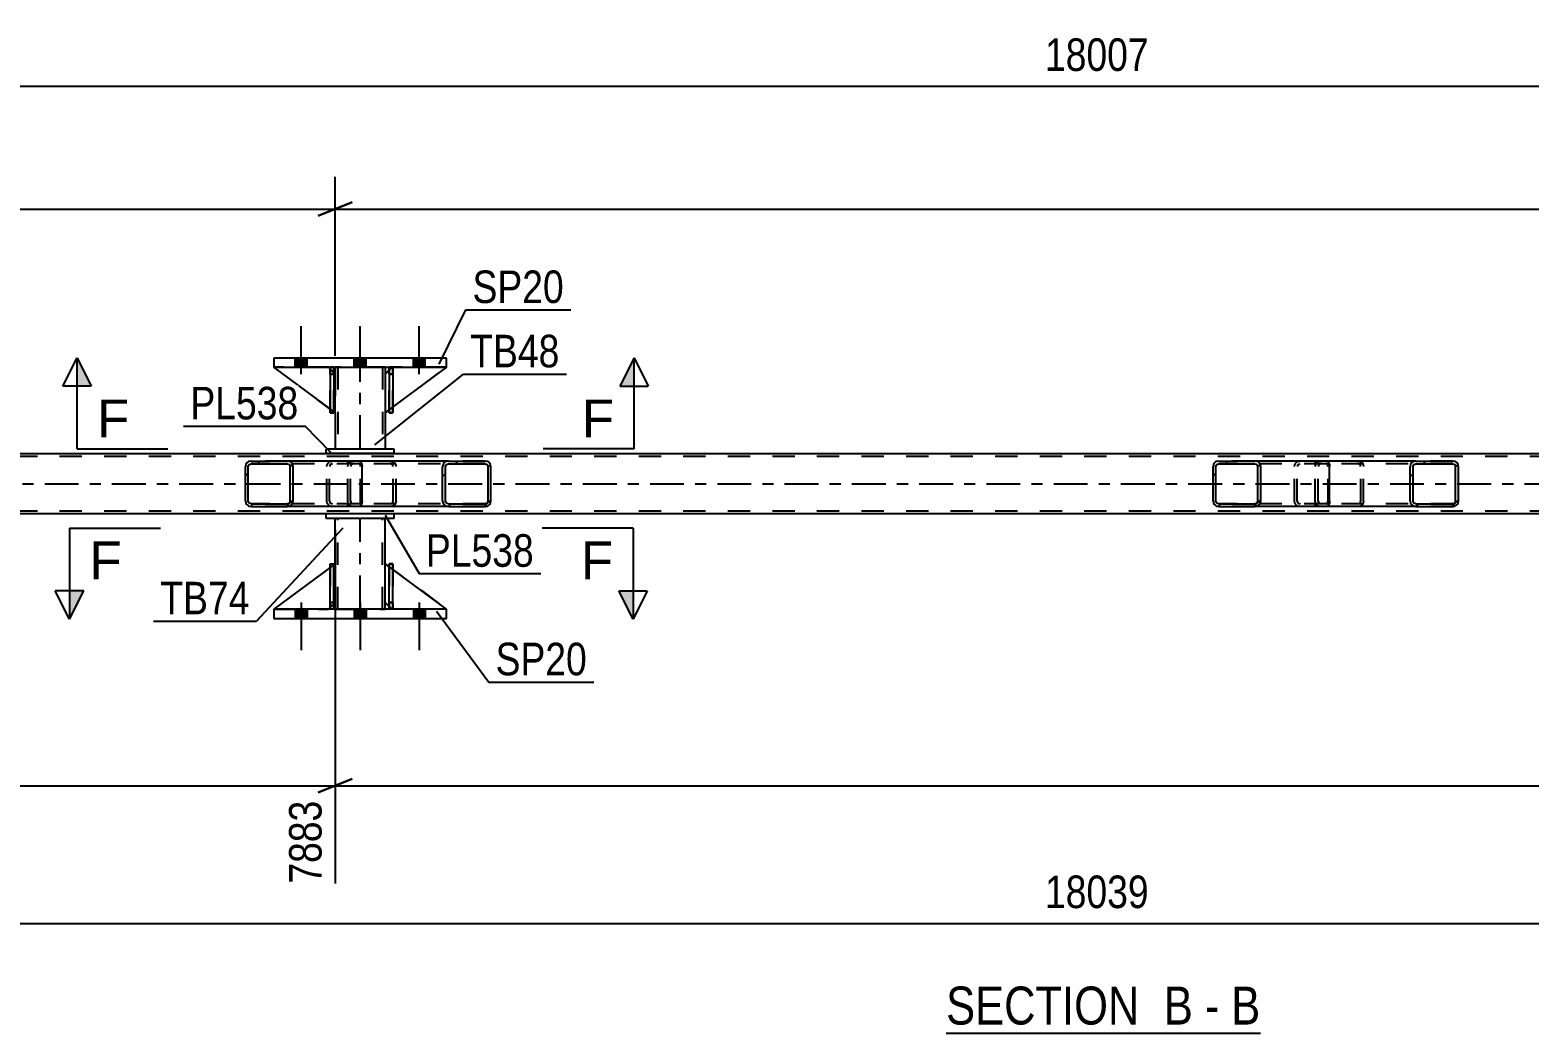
# Model space of a CAD drawing. Header units: millimetres. Extents: x -106 to 735, y -422 to 172.
# Drawn here: x 197.7 to 329.6, y -256.6 to -168.4 of the extents above; entities that cross this region are included whole.
import ezdxf

# ---------------------------------------------------------------- set-up
doc = ezdxf.new("R2010")
doc.units = ezdxf.units.MM
doc.linetypes.add('DXK_LINE_DOT2', pattern=[3.9198, 1.9599, -1.9599])
doc.linetypes.add('DXK_LINE_DOT3', pattern=[5.9187, 2.979, -0.9799, 0.9799, -0.9799])
doc.styles.add('Arial', font='ARIAL.TTF', dxfattribs={"height": 0.2})
doc.styles.add('Arial Narrow', font='ARIALN.TTF', dxfattribs={"height": 0.2})

# ---------------------------------------------------------------- blocks, each defined once
blk = doc.blocks.new('Unknown-717034374-12 - 3113')
at = {"color": 6, "linetype": 'Continuous'}
blk.add_line((278.33, -256.65), (305.98, -256.65), dxfattribs=at)
at = {"color": 0, "linetype": 'Continuous'}
for points in [[(296.44, -255.9), (296.44, -252.4), (278.33, -252.4), (278.33, -255.9)], [(300.05, -255.9), (300.05, -252.4), (297.49, -252.4), (297.49, -255.9)], [(302.37, -255.9), (302.37, -252.4), (301.1, -252.4), (301.1, -255.9)], [(305.98, -255.9), (305.98, -252.4), (303.42, -252.4), (303.42, -255.9)]]:
    blk.add_wipeout(points, dxfattribs=at)
at = {"color": 7, "linetype": 'Continuous', "style": 'Arial Narrow'}
for s, p in [('SECTION ', (278.33, -255.9)), ('B', (297.49, -255.9)), ('B', (303.42, -255.9)), ('-', (301.1, -255.9))]:
    blk.add_text(s, height=3.34, dxfattribs=at).set_placement(p)
blk = doc.blocks.new('Part-717034374-3125 - 3113')
at = {"color": 7, "linetype": 'DXK_LINE_DOT2'}
for p, q in [((229.66, -215.35), (229.34, -215.35)), ((229.34, -218.75), (229.34, -215.35)), ((229.34, -215.35), (229.34, -219.35)), ((229.66, -215.35), (229.66, -218.75)), ((229.66, -219.35), (229.66, -215.35)), ((229.66, -218.75), (229.34, -218.75)), ((229.34, -219.35), (229.34, -218.75)), ((229.66, -218.75), (229.66, -219.35)), ((229.66, -219.35), (229.34, -219.35)), ((229.66, -219.35), (229.66, -219.35))]:
    blk.add_line(p, q, dxfattribs=at)
blk = doc.blocks.new('Part-717034374-3366 - 3113')
at = {"color": 2, "linetype": 'Continuous'}
for p, q in [((234.38, -197.25), (219.18, -197.25)), ((219.18, -197.25), (219.18, -198.05)), ((234.38, -198.05), (234.38, -197.25)), ((219.18, -198.05), (234.38, -198.05))]:
    blk.add_line(p, q, dxfattribs=at)
blk = doc.blocks.new('Part-717034374-3251 - 3113')
at = {"color": 2, "linetype": 'Continuous'}
for p, q in [((629.55, -205.67), (-37.73, -205.67)), ((223.78, -210.95), (59.51, -210.95)), ((479.2, -210.95), (229.78, -210.95))]:
    blk.add_line(p, q, dxfattribs=at)
at = {"color": 7, "linetype": 'DXK_LINE_DOT2'}
for p, q in [((629.55, -205.91), (-37.73, -205.91)), ((629.55, -210.71), (-37.73, -210.71)), ((229.78, -210.95), (223.78, -210.95))]:
    blk.add_line(p, q, dxfattribs=at)
at = {"color": 7, "linetype": 'DXK_LINE_DOT3'}
blk.add_line((-37.73, -208.31), (629.55, -208.31), dxfattribs=at)
blk = doc.blocks.new('Part-717034374-3126 - 3113')
at = {"color": 7, "linetype": 'DXK_LINE_DOT2'}
for p, q in [((224.14, -215.35), (224.46, -215.35)), ((224.14, -218.75), (224.14, -215.35)), ((224.14, -215.35), (224.14, -219.35)), ((224.46, -215.35), (224.46, -218.75)), ((224.46, -219.35), (224.46, -215.44)), ((224.46, -218.75), (224.14, -218.75)), ((224.14, -219.35), (224.14, -218.75)), ((224.46, -218.75), (224.46, -219.35)), ((224.46, -219.35), (224.14, -219.35)), ((224.46, -219.35), (224.46, -219.35))]:
    blk.add_line(p, q, dxfattribs=at)
blk = doc.blocks.new('Bolt-717034374-3255 - 3113')
at = {"linetype": 'Continuous'}
for points in [[(221.06, -198.05), (222.1, -198.05), (222.1, -197.25), (221.06, -197.25)], [(221.06, -198.05), (222.1, -198.05), (222.1, -197.25), (221.06, -197.25)], [(221.06, -198.05), (222.1, -198.05), (222.1, -197.25), (221.06, -197.25)], [(226.26, -198.05), (227.3, -198.05), (227.3, -197.25), (226.26, -197.25)], [(226.26, -198.05), (227.3, -198.05), (227.3, -197.25), (226.26, -197.25)], [(231.46, -198.05), (232.5, -198.05), (232.5, -197.25), (231.46, -197.25)], [(231.46, -198.05), (232.5, -198.05), (232.5, -197.25), (231.46, -197.25)], [(231.46, -198.05), (232.5, -198.05), (232.5, -197.25), (231.46, -197.25)]]:
    blk.add_hatch(color=1, dxfattribs=at).paths.add_polyline_path(points)
at = {"color": 1, "linetype": 'Continuous'}
for p, q in [((221.58, -198.65), (221.58, -194.45)), ((221.58, -198.65), (221.58, -194.45)), ((221.58, -198.65), (221.58, -194.45)), ((226.78, -198.65), (226.78, -194.45)), ((226.78, -198.65), (226.78, -194.45)), ((231.98, -198.65), (231.98, -194.45)), ((231.98, -198.65), (231.98, -194.45)), ((231.98, -198.65), (231.98, -194.45)), ((221.06, -198.05), (221.06, -197.25)), ((221.06, -198.05), (221.06, -197.25)), ((221.06, -198.05), (221.06, -197.25)), ((222.1, -198.05), (222.1, -197.25)), ((222.1, -198.05), (222.1, -197.25)), ((222.1, -198.05), (222.1, -197.25)), ((226.26, -198.05), (226.26, -197.25)), ((226.26, -198.05), (226.26, -197.25)), ((227.3, -198.05), (227.3, -197.25)), ((227.3, -198.05), (227.3, -197.25)), ((231.46, -198.05), (231.46, -197.25)), ((231.46, -198.05), (231.46, -197.25)), ((231.46, -198.05), (231.46, -197.25)), ((232.5, -198.05), (232.5, -197.25)), ((232.5, -198.05), (232.5, -197.25)), ((232.5, -198.05), (232.5, -197.25))]:
    blk.add_line(p, q, dxfattribs=at)
blk = doc.blocks.new('Bolt-717034374-3154 - 3113')
at = {"linetype": 'Continuous'}
for points in [[(222.1, -219.35), (221.06, -219.35), (221.06, -220.15), (222.1, -220.15)], [(222.1, -219.35), (221.06, -219.35), (221.06, -220.15), (222.1, -220.15)], [(222.1, -219.35), (221.06, -219.35), (221.06, -220.15), (222.1, -220.15)], [(227.3, -219.35), (226.26, -219.35), (226.26, -220.15), (227.3, -220.15)], [(227.3, -219.35), (226.26, -219.35), (226.26, -220.15), (227.3, -220.15)], [(232.5, -219.35), (231.46, -219.35), (231.46, -220.15), (232.5, -220.15)], [(232.5, -219.35), (231.46, -219.35), (231.46, -220.15), (232.5, -220.15)], [(232.5, -219.35), (231.46, -219.35), (231.46, -220.15), (232.5, -220.15)]]:
    blk.add_hatch(color=1, dxfattribs=at).paths.add_polyline_path(points)
at = {"color": 1, "linetype": 'Continuous'}
for p, q in [((221.58, -218.75), (221.58, -222.95)), ((221.58, -218.75), (221.58, -222.95)), ((221.58, -218.75), (221.58, -222.95)), ((226.78, -218.75), (226.78, -222.95)), ((226.78, -218.75), (226.78, -222.95)), ((231.98, -218.75), (231.98, -222.95)), ((231.98, -218.75), (231.98, -222.95)), ((231.98, -218.75), (231.98, -222.95)), ((221.06, -219.35), (221.06, -220.15)), ((221.06, -219.35), (221.06, -220.15)), ((221.06, -219.35), (221.06, -220.15)), ((222.1, -219.35), (222.1, -220.15)), ((222.1, -219.35), (222.1, -220.15)), ((222.1, -219.35), (222.1, -220.15)), ((226.26, -219.35), (226.26, -220.15)), ((226.26, -219.35), (226.26, -220.15)), ((227.3, -219.35), (227.3, -220.15)), ((227.3, -219.35), (227.3, -220.15)), ((231.46, -219.35), (231.46, -220.15)), ((231.46, -219.35), (231.46, -220.15)), ((231.46, -219.35), (231.46, -220.15)), ((232.5, -219.35), (232.5, -220.15)), ((232.5, -219.35), (232.5, -220.15)), ((232.5, -219.35), (232.5, -220.15))]:
    blk.add_line(p, q, dxfattribs=at)
blk = doc.blocks.new('Part-717034374-3161 - 3113')
at = {"color": 2, "linetype": 'Continuous'}
for p, q in [((219.18, -219.35), (219.18, -220.15)), ((234.38, -219.35), (219.18, -219.35)), ((219.18, -220.15), (234.38, -220.15)), ((234.38, -220.15), (234.38, -219.35))]:
    blk.add_line(p, q, dxfattribs=at)
blk = doc.blocks.new('Part-717034374-3303 - 3113')
at = {"linetype": 'Continuous'}
h = blk.add_hatch(dxfattribs=at)
h.set_pattern_fill('', scale=0.7, style=0, pattern_type=0)
h.set_pattern_definition([(45, (220.833, -206.6051), (-1.57154, 1.57154), [])])
h.paths.add_polyline_path([(220.87, -206.79), (220.83, -206.61), (220.72, -206.45), (220.56, -206.35), (220.37, -206.31), (217.18, -206.31), (216.99, -206.35), (216.83, -206.45), (216.72, -206.61), (216.68, -206.79), (216.68, -209.83), (216.72, -210.01), (216.83, -210.17), (216.99, -210.27), (217.18, -210.31), (220.37, -210.31), (220.56, -210.27), (220.72, -210.17), (220.83, -210.01), (220.87, -209.83)])
h.paths.add_polyline_path([(220.6, -209.92), (220.55, -210), (220.46, -210.05), (220.37, -210.07), (217.18, -210.07), (217.09, -210.05), (217.01, -210), (216.95, -209.92), (216.93, -209.83), (216.93, -206.79), (216.95, -206.7), (217.01, -206.62), (217.09, -206.57), (217.18, -206.55), (220.37, -206.55), (220.46, -206.57), (220.55, -206.62), (220.6, -206.7), (220.62, -206.79), (220.62, -209.83)])
at = {"color": 2, "linetype": 'Continuous'}
for p, q in [((216.72, -206.61), (216.68, -206.79)), ((216.68, -209.83), (216.68, -206.79)), ((216.93, -206.79), (216.95, -206.7)), ((216.93, -209.83), (216.93, -206.79)), ((216.95, -206.7), (217.01, -206.62)), ((217.18, -206.31), (216.99, -206.35)), ((217.01, -206.62), (217.09, -206.57)), ((217.09, -206.57), (217.18, -206.55)), ((217.18, -206.31), (220.37, -206.31)), ((217.18, -206.55), (220.37, -206.55)), ((226.67, -206.31), (220.37, -206.31)), ((220.56, -206.35), (220.37, -206.31)), ((220.37, -206.55), (220.46, -206.57)), ((220.46, -206.57), (220.55, -206.62)), ((220.55, -206.62), (220.6, -206.7)), ((220.6, -206.7), (220.62, -206.79)), ((220.62, -209.83), (220.62, -206.79)), ((220.87, -206.79), (220.83, -206.61)), ((220.87, -209.83), (220.87, -206.79)), ((226.67, -206.31), (226.77, -206.35)), ((226.77, -206.35), (226.86, -206.45)), ((226.86, -206.45), (226.92, -206.61)), ((226.92, -206.61), (226.94, -206.79)), ((226.94, -209.83), (226.94, -206.79)), ((216.68, -209.83), (216.72, -210.01)), ((216.95, -209.92), (216.93, -209.83)), ((217.01, -210), (216.95, -209.92)), ((216.99, -210.27), (217.18, -210.31)), ((217.09, -210.05), (217.01, -210)), ((217.18, -210.07), (217.09, -210.05)), ((217.18, -210.07), (220.37, -210.07)), ((217.18, -210.31), (220.37, -210.31)), ((220.46, -210.05), (220.37, -210.07)), ((220.37, -210.31), (220.56, -210.27)), ((226.67, -210.31), (220.37, -210.31)), ((220.55, -210), (220.46, -210.05)), ((220.6, -209.92), (220.55, -210)), ((220.62, -209.83), (220.6, -209.92)), ((220.83, -210.01), (220.87, -209.83)), ((226.77, -210.27), (226.67, -210.31)), ((226.86, -210.17), (226.77, -210.27)), ((226.92, -210.01), (226.86, -210.17)), ((226.94, -209.83), (226.92, -210.01))]:
    blk.add_line(p, q, dxfattribs=at)
at = {"color": 7, "linetype": 'DXK_LINE_DOT2'}
for p, q in [((220.37, -206.31), (217.18, -206.31)), ((226.67, -206.55), (217.18, -206.55)), ((223.83, -206.79), (223.87, -206.61)), ((223.83, -209.83), (223.83, -206.79)), ((224.1, -206.7), (224.08, -206.79)), ((224.08, -209.83), (224.08, -206.79)), ((224.16, -206.62), (224.1, -206.7)), ((224.14, -206.35), (224.33, -206.31)), ((224.24, -206.57), (224.16, -206.62)), ((224.33, -206.55), (224.24, -206.57)), ((225.68, -206.55), (225.68, -206.31)), ((226.72, -206.57), (226.67, -206.55)), ((226.76, -206.62), (226.72, -206.57)), ((226.79, -206.7), (226.76, -206.62)), ((226.8, -206.79), (226.79, -206.7)), ((226.8, -209.83), (226.8, -206.79)), ((226.67, -210.07), (217.18, -210.07)), ((220.37, -210.31), (217.18, -210.31)), ((223.87, -210.01), (223.83, -209.83)), ((224.08, -209.83), (224.1, -209.92)), ((224.1, -209.92), (224.16, -210)), ((224.33, -210.31), (224.14, -210.27)), ((224.16, -210), (224.18, -210.01)), ((224.18, -210.01), (224.24, -210.05)), ((224.24, -210.05), (224.33, -210.07)), ((225.68, -210.31), (225.68, -210.07)), ((226.67, -210.07), (226.72, -210.05)), ((226.72, -210.05), (226.76, -210)), ((226.76, -210), (226.79, -209.92)), ((226.79, -209.92), (226.8, -209.83))]:
    blk.add_line(p, q, dxfattribs=at)
at = {"color": 2, "linetype": 'Continuous'}
for centre, start, end in [((217.17, -206.8), 111.1941, 156.1506), ((220.38, -206.8), 23.8494, 68.8059), ((217.17, -209.81), 203.8494, 248.8059), ((220.38, -209.81), 291.1941, 336.1506)]:
    blk.add_arc(centre, 0.492, start, end, dxfattribs=at)
at = {"color": 7, "linetype": 'DXK_LINE_DOT2'}
for centre, start, end in [((224.32, -206.8), 111.1941, 156.1506), ((224.32, -209.81), 203.8494, 248.8059)]:
    blk.add_arc(centre, 0.492, start, end, dxfattribs=at)
blk = doc.blocks.new('Part-717034374-3246 - 3113')
at = {"linetype": 'Continuous'}
h = blk.add_hatch(dxfattribs=at)
h.set_pattern_fill('', scale=0.7, style=0, pattern_type=0)
h.set_pattern_definition([(45, (323.3787, -206.6051), (-1.57154, 1.57154), [])])
h.paths.add_polyline_path([(323.42, -206.79), (323.38, -206.61), (323.27, -206.45), (323.1, -206.35), (322.91, -206.31), (319.67, -206.31), (319.48, -206.35), (319.31, -206.45), (319.2, -206.61), (319.16, -206.79), (319.16, -209.83), (319.2, -210.01), (319.31, -210.17), (319.48, -210.27), (319.67, -210.31), (322.91, -210.31), (323.1, -210.27), (323.27, -210.17), (323.38, -210.01), (323.42, -209.83)])
h.paths.add_polyline_path([(323.14, -209.92), (323.09, -210), (323, -210.05), (322.91, -210.07), (319.67, -210.07), (319.57, -210.05), (319.49, -210), (319.44, -209.92), (319.42, -209.83), (319.42, -206.79), (319.44, -206.7), (319.49, -206.62), (319.57, -206.57), (319.67, -206.55), (322.91, -206.55), (323, -206.57), (323.09, -206.62), (323.14, -206.7), (323.16, -206.79), (323.16, -209.83)])
at = {"color": 7, "linetype": 'DXK_LINE_DOT2'}
for p, q in [((310.81, -206.79), (310.85, -206.61)), ((310.81, -209.83), (310.81, -206.79)), ((311.09, -206.7), (311.07, -206.79)), ((311.07, -209.83), (311.07, -206.79)), ((311.14, -206.62), (311.09, -206.7)), ((311.13, -206.35), (311.32, -206.31)), ((311.22, -206.57), (311.14, -206.62)), ((311.32, -206.55), (311.22, -206.57)), ((311.8, -206.31), (311.32, -206.31)), ((322.91, -206.55), (311.32, -206.55)), ((314.56, -206.31), (314.75, -206.35)), ((314.65, -206.57), (314.56, -206.55)), ((314.74, -206.62), (314.65, -206.57)), ((314.79, -206.7), (314.74, -206.62)), ((314.81, -206.79), (314.79, -206.7)), ((314.81, -209.83), (314.81, -206.79)), ((315.03, -206.61), (315.07, -206.79)), ((315.07, -209.83), (315.07, -206.79)), ((322.91, -206.31), (319.67, -206.31)), ((310.85, -210.01), (310.81, -209.83)), ((311.07, -209.83), (311.09, -209.92)), ((311.09, -209.92), (311.14, -210)), ((311.32, -210.31), (311.13, -210.27)), ((311.14, -210), (311.22, -210.05)), ((311.22, -210.05), (311.32, -210.07)), ((322.91, -210.07), (311.32, -210.07)), ((311.8, -210.31), (311.32, -210.31)), ((314.56, -210.07), (314.65, -210.05)), ((314.75, -210.27), (314.56, -210.31)), ((314.65, -210.05), (314.74, -210)), ((314.74, -210), (314.79, -209.92)), ((314.79, -209.92), (314.81, -209.83)), ((315.07, -209.83), (315.03, -210.01)), ((322.91, -210.31), (319.67, -210.31))]:
    blk.add_line(p, q, dxfattribs=at)
at = {"color": 2, "linetype": 'Continuous'}
for p, q in [((319.67, -206.31), (311.8, -206.31)), ((319.2, -206.61), (319.16, -206.79)), ((319.16, -209.83), (319.16, -206.79)), ((319.42, -206.79), (319.44, -206.7)), ((319.42, -209.83), (319.42, -206.79)), ((319.44, -206.7), (319.49, -206.62)), ((319.67, -206.31), (319.48, -206.35)), ((319.49, -206.62), (319.57, -206.57)), ((319.57, -206.57), (319.67, -206.55)), ((319.67, -206.31), (322.91, -206.31)), ((319.67, -206.55), (322.91, -206.55)), ((323.1, -206.35), (322.91, -206.31)), ((322.91, -206.55), (323, -206.57)), ((323, -206.57), (323.09, -206.62)), ((323.09, -206.62), (323.14, -206.7)), ((323.14, -206.7), (323.16, -206.79)), ((323.16, -209.83), (323.16, -206.79)), ((323.42, -206.79), (323.38, -206.61)), ((323.42, -209.83), (323.42, -206.79)), ((319.67, -210.31), (311.8, -210.31)), ((319.16, -209.83), (319.2, -210.01)), ((319.44, -209.92), (319.42, -209.83)), ((319.49, -210), (319.44, -209.92)), ((319.48, -210.27), (319.67, -210.31)), ((319.57, -210.05), (319.49, -210)), ((319.67, -210.07), (319.57, -210.05)), ((319.67, -210.07), (322.91, -210.07)), ((319.67, -210.31), (322.91, -210.31)), ((323, -210.05), (322.91, -210.07)), ((322.91, -210.31), (323.1, -210.27)), ((323.09, -210), (323, -210.05)), ((323.14, -209.92), (323.09, -210)), ((323.16, -209.83), (323.14, -209.92)), ((323.38, -210.01), (323.42, -209.83))]:
    blk.add_line(p, q, dxfattribs=at)
at = {"color": 7, "linetype": 'DXK_LINE_DOT2'}
for centre, start, end in [((311.3, -206.81), 110.7583, 155.68), ((314.58, -206.81), 24.32, 69.2417), ((311.3, -209.81), 204.32, 249.2417), ((314.58, -209.81), 290.7583, 335.68)]:
    blk.add_arc(centre, 0.496, start, end, dxfattribs=at)
at = {"color": 2, "linetype": 'Continuous'}
for centre, start, end in [((319.65, -206.81), 110.7583, 155.68), ((322.93, -206.81), 24.32, 69.2417), ((319.65, -209.81), 204.32, 249.2417), ((322.93, -209.81), 290.7583, 335.68)]:
    blk.add_arc(centre, 0.496, start, end, dxfattribs=at)
blk = doc.blocks.new('Part-717034374-3360 - 3113')
at = {"color": 7, "linetype": 'DXK_LINE_DOT2'}
for p, q in [((229.34, -198.65), (229.34, -198.05)), ((229.34, -198.05), (229.34, -198.05)), ((229.34, -198.05), (229.34, -202.05)), ((229.66, -198.05), (229.34, -198.05)), ((229.34, -202.05), (229.34, -198.65)), ((229.34, -198.65), (229.66, -198.65)), ((229.66, -198.65), (229.66, -198.05)), ((229.66, -202.05), (229.66, -198.05)), ((229.66, -198.65), (229.66, -202.05)), ((229.34, -202.05), (229.66, -202.05))]:
    blk.add_line(p, q, dxfattribs=at)
blk = doc.blocks.new('Part-717034374-3392 - 3113')
at = {"color": 2, "linetype": 'Continuous'}
for p, q in [((229.66, -198.05), (229.34, -198.05)), ((229.34, -198.05), (229.34, -202.05)), ((229.66, -198.05), (229.66, -198.05)), ((229.66, -198.05), (229.66, -202.05)), ((229.66, -202.05), (229.34, -202.05))]:
    blk.add_line(p, q, dxfattribs=at)
at = {"color": 7, "linetype": 'DXK_LINE_DOT2'}
for p, q in [((229.34, -198.65), (229.34, -198.05)), ((229.66, -198.65), (229.34, -198.65)), ((229.34, -198.65), (229.34, -202.05)), ((229.66, -198.65), (229.66, -198.05)), ((229.66, -198.05), (229.66, -198.05)), ((229.66, -202.05), (229.66, -198.65))]:
    blk.add_line(p, q, dxfattribs=at)
blk = doc.blocks.new('Part-717034374-3283 - 3113')
at = {"color": 2, "linetype": 'Continuous'}
for p, q in [((229.78, -205.25), (223.78, -205.25)), ((223.78, -205.65), (223.78, -205.25)), ((229.78, -205.65), (223.78, -205.65)), ((229.78, -205.65), (229.78, -205.25))]:
    blk.add_line(p, q, dxfattribs=at)
blk = doc.blocks.new('Part-717034374-3322 - 3113')
at = {"linetype": 'Continuous'}
h = blk.add_hatch(dxfattribs=at)
h.set_pattern_fill('', scale=0.7, style=0, pattern_type=0)
h.set_pattern_definition([(45, (305.967, -206.6051), (-1.57154, 1.57154), [])])
h.paths.add_polyline_path([(306.01, -206.79), (305.97, -206.61), (305.86, -206.45), (305.7, -206.35), (305.5, -206.31), (302.32, -206.31), (302.13, -206.35), (301.96, -206.45), (301.85, -206.61), (301.82, -206.79), (301.82, -209.83), (301.85, -210.01), (301.96, -210.17), (302.13, -210.27), (302.32, -210.31), (305.5, -210.31), (305.7, -210.27), (305.86, -210.17), (305.97, -210.01), (306.01, -209.83)])
h.paths.add_polyline_path([(305.73, -209.92), (305.68, -210), (305.6, -210.05), (305.5, -210.07), (302.32, -210.07), (302.22, -210.05), (302.14, -210), (302.09, -209.92), (302.07, -209.83), (302.07, -206.79), (302.09, -206.7), (302.14, -206.62), (302.22, -206.57), (302.32, -206.55), (305.5, -206.55), (305.6, -206.57), (305.68, -206.62), (305.73, -206.7), (305.75, -206.79), (305.75, -209.83)])
at = {"color": 2, "linetype": 'Continuous'}
for p, q in [((301.85, -206.61), (301.82, -206.79)), ((301.82, -209.83), (301.82, -206.79)), ((302.07, -206.79), (302.09, -206.7)), ((302.07, -209.83), (302.07, -206.79)), ((302.09, -206.7), (302.14, -206.62)), ((302.32, -206.31), (302.13, -206.35)), ((302.14, -206.62), (302.22, -206.57)), ((302.22, -206.57), (302.32, -206.55)), ((302.32, -206.31), (305.5, -206.31)), ((302.32, -206.55), (305.5, -206.55)), ((311.8, -206.31), (305.5, -206.31)), ((305.7, -206.35), (305.5, -206.31)), ((305.5, -206.55), (305.6, -206.57)), ((305.6, -206.57), (305.68, -206.62)), ((305.68, -206.62), (305.73, -206.7)), ((305.73, -206.7), (305.75, -206.79)), ((305.75, -209.83), (305.75, -206.79)), ((306.01, -206.79), (305.97, -206.61)), ((306.01, -209.83), (306.01, -206.79)), ((311.8, -206.31), (311.91, -206.35)), ((311.91, -206.35), (311.99, -206.45)), ((311.99, -206.45), (312.05, -206.61)), ((312.05, -206.61), (312.07, -206.79)), ((312.07, -209.83), (312.07, -206.79)), ((301.82, -209.83), (301.85, -210.01)), ((302.09, -209.92), (302.07, -209.83)), ((302.14, -210), (302.09, -209.92)), ((302.13, -210.27), (302.32, -210.31)), ((302.22, -210.05), (302.14, -210)), ((302.32, -210.07), (302.22, -210.05)), ((302.32, -210.07), (305.5, -210.07)), ((302.32, -210.31), (305.5, -210.31)), ((305.6, -210.05), (305.5, -210.07)), ((305.5, -210.31), (305.7, -210.27)), ((311.8, -210.31), (305.5, -210.31)), ((305.68, -210), (305.6, -210.05)), ((305.73, -209.92), (305.68, -210)), ((305.75, -209.83), (305.73, -209.92)), ((305.97, -210.01), (306.01, -209.83)), ((311.91, -210.27), (311.8, -210.31)), ((311.99, -210.17), (311.91, -210.27)), ((312.05, -210.01), (311.99, -210.17)), ((312.07, -209.83), (312.05, -210.01))]:
    blk.add_line(p, q, dxfattribs=at)
at = {"color": 7, "linetype": 'DXK_LINE_DOT2'}
for p, q in [((305.5, -206.31), (302.32, -206.31)), ((311.8, -206.55), (302.32, -206.55)), ((308.97, -206.79), (309, -206.61)), ((308.97, -209.83), (308.97, -206.79)), ((309.24, -206.7), (309.22, -206.79)), ((309.22, -209.83), (309.22, -206.79)), ((309.29, -206.62), (309.24, -206.7)), ((309.28, -206.35), (309.47, -206.31)), ((309.29, -206.62), (309.31, -206.61)), ((309.31, -206.61), (309.37, -206.57)), ((309.37, -206.57), (309.47, -206.55)), ((310.81, -206.55), (310.81, -206.31)), ((311.86, -206.57), (311.8, -206.55)), ((311.9, -206.62), (311.86, -206.57)), ((311.93, -206.7), (311.9, -206.62)), ((311.94, -206.79), (311.93, -206.7)), ((311.94, -209.83), (311.94, -206.79)), ((311.8, -210.07), (302.32, -210.07)), ((305.5, -210.31), (302.32, -210.31)), ((309, -210.01), (308.97, -209.83)), ((309.22, -209.83), (309.24, -209.92)), ((309.24, -209.92), (309.29, -210)), ((309.47, -210.31), (309.28, -210.27)), ((309.29, -210), (309.31, -210.01)), ((309.31, -210.01), (309.37, -210.05)), ((309.37, -210.05), (309.47, -210.07)), ((310.81, -210.31), (310.81, -210.07)), ((311.8, -210.07), (311.86, -210.05)), ((311.86, -210.05), (311.9, -210)), ((311.9, -210), (311.93, -209.92)), ((311.93, -209.92), (311.94, -209.83))]:
    blk.add_line(p, q, dxfattribs=at)
at = {"color": 2, "linetype": 'Continuous'}
for centre, start, end in [((302.3, -206.8), 111.1941, 156.1506), ((305.52, -206.8), 23.8494, 68.8059), ((302.3, -209.81), 203.8494, 248.8059), ((305.52, -209.81), 291.1941, 336.1506)]:
    blk.add_arc(centre, 0.492, start, end, dxfattribs=at)
at = {"color": 7, "linetype": 'DXK_LINE_DOT2'}
for centre, start, end in [((309.45, -206.8), 111.1941, 156.1506), ((309.45, -209.81), 203.8494, 248.8059)]:
    blk.add_arc(centre, 0.492, start, end, dxfattribs=at)
blk = doc.blocks.new('Part-717034374-3323 - 3113')
at = {"linetype": 'Continuous'}
h = blk.add_hatch(dxfattribs=at)
h.set_pattern_fill('', scale=0.7, style=0, pattern_type=0)
h.set_pattern_definition([(45, (238.2445, -206.6051), (-1.57154, 1.57154), [])])
h.paths.add_polyline_path([(238.28, -206.79), (238.24, -206.61), (238.13, -206.45), (237.97, -206.35), (237.77, -206.31), (234.54, -206.31), (234.34, -206.35), (234.18, -206.45), (234.07, -206.61), (234.03, -206.79), (234.03, -209.83), (234.07, -210.01), (234.18, -210.17), (234.34, -210.27), (234.54, -210.31), (237.77, -210.31), (237.97, -210.27), (238.13, -210.17), (238.24, -210.01), (238.28, -209.83)])
h.paths.add_polyline_path([(238.01, -209.92), (237.95, -210), (237.87, -210.05), (237.77, -210.07), (234.54, -210.07), (234.44, -210.05), (234.36, -210), (234.3, -209.92), (234.28, -209.83), (234.28, -206.79), (234.3, -206.7), (234.36, -206.62), (234.44, -206.57), (234.54, -206.55), (237.77, -206.55), (237.87, -206.57), (237.95, -206.62), (238.01, -206.7), (238.03, -206.79), (238.03, -209.83)])
at = {"color": 7, "linetype": 'DXK_LINE_DOT2'}
for p, q in [((225.68, -206.79), (225.72, -206.61)), ((225.68, -209.83), (225.68, -206.79)), ((225.95, -206.7), (225.93, -206.79)), ((225.93, -209.83), (225.93, -206.79)), ((226.01, -206.62), (225.95, -206.7)), ((225.99, -206.35), (226.19, -206.31)), ((226.09, -206.57), (226.01, -206.62)), ((226.19, -206.55), (226.09, -206.57)), ((226.67, -206.31), (226.19, -206.31)), ((237.77, -206.55), (226.19, -206.55)), ((229.42, -206.31), (229.62, -206.35)), ((229.52, -206.57), (229.42, -206.55)), ((229.6, -206.62), (229.52, -206.57)), ((229.66, -206.7), (229.6, -206.62)), ((229.68, -206.79), (229.66, -206.7)), ((229.68, -209.83), (229.68, -206.79)), ((229.89, -206.61), (229.93, -206.79)), ((229.93, -209.83), (229.93, -206.79)), ((237.77, -206.31), (234.54, -206.31)), ((225.72, -210.01), (225.68, -209.83)), ((225.93, -209.83), (225.95, -209.92)), ((225.95, -209.92), (226.01, -210)), ((226.19, -210.31), (225.99, -210.27)), ((226.01, -210), (226.09, -210.05)), ((226.09, -210.05), (226.19, -210.07)), ((237.77, -210.07), (226.19, -210.07)), ((226.67, -210.31), (226.19, -210.31)), ((229.42, -210.07), (229.52, -210.05)), ((229.62, -210.27), (229.42, -210.31)), ((229.52, -210.05), (229.6, -210)), ((229.6, -210), (229.66, -209.92)), ((229.66, -209.92), (229.68, -209.83)), ((229.93, -209.83), (229.89, -210.01)), ((237.77, -210.31), (234.54, -210.31))]:
    blk.add_line(p, q, dxfattribs=at)
at = {"color": 2, "linetype": 'Continuous'}
for p, q in [((234.54, -206.31), (226.67, -206.31)), ((234.07, -206.61), (234.03, -206.79)), ((234.03, -209.83), (234.03, -206.79)), ((234.28, -206.79), (234.3, -206.7)), ((234.28, -209.83), (234.28, -206.79)), ((234.3, -206.7), (234.36, -206.62)), ((234.54, -206.31), (234.34, -206.35)), ((234.36, -206.62), (234.44, -206.57)), ((234.44, -206.57), (234.54, -206.55)), ((234.54, -206.31), (237.77, -206.31)), ((234.54, -206.55), (237.77, -206.55)), ((237.97, -206.35), (237.77, -206.31)), ((237.77, -206.55), (237.87, -206.57)), ((237.87, -206.57), (237.95, -206.62)), ((237.95, -206.62), (238.01, -206.7)), ((238.01, -206.7), (238.03, -206.79)), ((238.03, -209.83), (238.03, -206.79)), ((238.28, -206.79), (238.24, -206.61)), ((238.28, -209.83), (238.28, -206.79)), ((234.54, -210.31), (226.67, -210.31)), ((234.03, -209.83), (234.07, -210.01)), ((234.3, -209.92), (234.28, -209.83)), ((234.36, -210), (234.3, -209.92)), ((234.34, -210.27), (234.54, -210.31)), ((234.44, -210.05), (234.36, -210)), ((234.54, -210.07), (234.44, -210.05)), ((234.54, -210.07), (237.77, -210.07)), ((234.54, -210.31), (237.77, -210.31)), ((237.87, -210.05), (237.77, -210.07)), ((237.77, -210.31), (237.97, -210.27)), ((237.95, -210), (237.87, -210.05)), ((238.01, -209.92), (237.95, -210)), ((238.03, -209.83), (238.01, -209.92)), ((238.24, -210.01), (238.28, -209.83))]:
    blk.add_line(p, q, dxfattribs=at)
at = {"color": 7, "linetype": 'DXK_LINE_DOT2'}
for centre, start, end in [((226.17, -206.81), 110.7583, 155.68), ((229.44, -206.81), 24.32, 69.2417), ((226.17, -209.81), 204.32, 249.2417), ((229.44, -209.81), 290.7583, 335.68)]:
    blk.add_arc(centre, 0.496, start, end, dxfattribs=at)
at = {"color": 2, "linetype": 'Continuous'}
for centre, start, end in [((234.52, -206.81), 110.7583, 155.68), ((237.79, -206.81), 24.32, 69.2417), ((234.52, -209.81), 204.32, 249.2417), ((237.79, -209.81), 290.7583, 335.68)]:
    blk.add_arc(centre, 0.496, start, end, dxfattribs=at)
blk = doc.blocks.new('Part-717034374-3336 - 3113')
at = {"color": 2, "linetype": 'Continuous'}
for p, q in [((224.58, -198.05), (224.58, -198.65)), ((228.98, -198.05), (228.98, -198.65)), ((224.58, -202.05), (224.58, -205.25)), ((228.98, -202.05), (228.98, -205.25))]:
    blk.add_line(p, q, dxfattribs=at)
at = {"color": 7, "linetype": 'DXK_LINE_DOT2'}
for p, q in [((228.98, -198.05), (224.58, -198.05)), ((224.58, -198.65), (224.58, -202.05)), ((224.82, -198.05), (224.82, -205.25)), ((228.74, -198.05), (228.74, -205.25)), ((228.98, -198.65), (228.98, -202.05)), ((228.98, -205.25), (224.58, -205.25))]:
    blk.add_line(p, q, dxfattribs=at)
at = {"color": 7, "linetype": 'DXK_LINE_DOT3'}
blk.add_line((226.78, -205.25), (226.78, -198.05), dxfattribs=at)
blk = doc.blocks.new('Part-717034374-3348 - 3113')
at = {"color": 7, "linetype": 'DXK_LINE_DOT2'}
for p, q in [((229.58, -198.05), (228.98, -198.65)), ((228.98, -202.05), (234.38, -198.05)), ((228.98, -198.65), (228.98, -202.05)), ((234.38, -198.05), (229.58, -198.05))]:
    blk.add_line(p, q, dxfattribs=at)
blk = doc.blocks.new('Part-717034374-3349 - 3113')
at = {"color": 2, "linetype": 'Continuous'}
for p, q in [((229.34, -198.29), (228.98, -198.65)), ((228.98, -198.65), (228.98, -202.05)), ((234.38, -198.05), (229.66, -201.55)), ((229.34, -201.79), (228.98, -202.05))]:
    blk.add_line(p, q, dxfattribs=at)
at = {"color": 7, "linetype": 'DXK_LINE_DOT2'}
for p, q in [((229.58, -198.05), (229.34, -198.29)), ((234.38, -198.05), (229.58, -198.05)), ((229.66, -201.55), (229.34, -201.79))]:
    blk.add_line(p, q, dxfattribs=at)
blk = doc.blocks.new('Part-717034374-3350 - 3113')
at = {"color": 7, "linetype": 'DXK_LINE_DOT2'}
for p, q in [((224.58, -202.05), (219.18, -198.05)), ((219.18, -198.05), (223.98, -198.05)), ((223.98, -198.05), (224.58, -198.65)), ((224.58, -198.65), (223.98, -198.05)), ((224.58, -198.65), (224.58, -202.05)), ((224.58, -198.65), (224.58, -198.65)), ((224.58, -198.65), (224.58, -202.05))]:
    blk.add_line(p, q, dxfattribs=at)
blk = doc.blocks.new('Part-717034374-3351 - 3113')
at = {"color": 2, "linetype": 'Continuous'}
for p, q in [((224.14, -201.72), (219.18, -198.05)), ((224.14, -198.2), (223.98, -198.05)), ((224.58, -198.65), (224.46, -198.52)), ((224.58, -198.65), (224.58, -198.65)), ((224.58, -202.05), (224.58, -198.65)), ((224.46, -201.95), (224.58, -202.05)), ((224.58, -202.05), (224.58, -202.05))]:
    blk.add_line(p, q, dxfattribs=at)
at = {"color": 7, "linetype": 'DXK_LINE_DOT2'}
for p, q in [((223.98, -198.05), (219.18, -198.05)), ((223.98, -198.05), (224.58, -198.65)), ((224.46, -198.52), (224.14, -198.2)), ((224.58, -198.65), (224.58, -202.05)), ((224.46, -201.95), (224.14, -201.72))]:
    blk.add_line(p, q, dxfattribs=at)
blk = doc.blocks.new('Part-717034374-3361 - 3113')
at = {"color": 7, "linetype": 'DXK_LINE_DOT2'}
for p, q in [((224.14, -198.65), (224.14, -198.05)), ((224.14, -198.05), (224.14, -198.05)), ((224.14, -198.05), (224.14, -202.05)), ((224.46, -198.05), (224.14, -198.05)), ((224.14, -202.05), (224.14, -198.65)), ((224.14, -198.65), (224.46, -198.65)), ((224.46, -198.65), (224.46, -198.05)), ((224.46, -202.05), (224.46, -198.05)), ((224.46, -198.65), (224.46, -202.05)), ((224.14, -202.05), (224.46, -202.05))]:
    blk.add_line(p, q, dxfattribs=at)
blk = doc.blocks.new('Part-717034374-3371 - 3113')
at = {"color": 2, "linetype": 'Continuous'}
for p, q in [((224.58, -215.35), (224.58, -211.35)), ((228.98, -215.35), (228.98, -211.35)), ((224.58, -219.35), (224.58, -218.75)), ((228.98, -219.35), (228.98, -218.75))]:
    blk.add_line(p, q, dxfattribs=at)
at = {"color": 7, "linetype": 'DXK_LINE_DOT2'}
for p, q in [((228.98, -211.35), (224.58, -211.35)), ((224.82, -219.35), (224.82, -211.35)), ((228.74, -219.35), (228.74, -211.35)), ((224.58, -218.75), (224.58, -215.35)), ((228.98, -218.75), (228.98, -215.35)), ((224.58, -219.35), (228.98, -219.35))]:
    blk.add_line(p, q, dxfattribs=at)
at = {"color": 7, "linetype": 'DXK_LINE_DOT3'}
blk.add_line((226.78, -219.35), (226.78, -211.35), dxfattribs=at)
blk = doc.blocks.new('Part-717034374-3376 - 3113')
at = {"color": 2, "linetype": 'Continuous'}
for p, q in [((229.78, -210.95), (223.78, -210.95)), ((223.78, -211.35), (223.78, -210.95)), ((229.78, -211.35), (229.78, -210.95)), ((229.78, -211.35), (223.78, -211.35))]:
    blk.add_line(p, q, dxfattribs=at)
blk = doc.blocks.new('Part-717034374-3378 - 3113')
at = {"color": 2, "linetype": 'Continuous'}
for p, q in [((229.34, -219.35), (229.34, -215.35)), ((229.34, -215.35), (229.66, -215.35)), ((229.66, -219.35), (229.66, -215.35)), ((229.34, -219.35), (229.34, -219.35)), ((229.66, -219.35), (229.34, -219.35))]:
    blk.add_line(p, q, dxfattribs=at)
at = {"color": 7, "linetype": 'DXK_LINE_DOT2'}
for p, q in [((229.34, -215.35), (229.34, -218.75)), ((229.66, -218.75), (229.66, -215.35)), ((229.34, -218.75), (229.34, -219.35)), ((229.34, -218.75), (229.66, -218.75)), ((229.66, -219.35), (229.66, -218.75)), ((229.66, -219.35), (229.66, -219.35))]:
    blk.add_line(p, q, dxfattribs=at)
blk = doc.blocks.new('Part-717034374-3379 - 3113')
at = {"color": 2, "linetype": 'Continuous'}
for p, q in [((224.14, -219.35), (224.14, -215.35)), ((224.14, -215.35), (224.46, -215.35)), ((224.46, -219.35), (224.46, -215.35)), ((224.14, -219.35), (224.14, -219.35)), ((224.46, -219.35), (224.14, -219.35))]:
    blk.add_line(p, q, dxfattribs=at)
at = {"color": 7, "linetype": 'DXK_LINE_DOT2'}
for p, q in [((224.14, -215.35), (224.14, -218.75)), ((224.46, -218.75), (224.46, -215.35)), ((224.14, -218.75), (224.14, -219.35)), ((224.14, -218.75), (224.46, -218.75)), ((224.46, -219.35), (224.46, -218.75)), ((224.46, -219.35), (224.46, -219.35))]:
    blk.add_line(p, q, dxfattribs=at)
blk = doc.blocks.new('Part-717034374-3382 - 3113')
at = {"color": 2, "linetype": 'Continuous'}
for p, q in [((224.14, -215.68), (219.18, -219.35)), ((224.58, -215.35), (224.46, -215.44)), ((224.58, -218.75), (224.58, -215.35)), ((224.58, -218.75), (224.46, -218.88)), ((224.58, -218.75), (224.58, -218.75)), ((224.14, -219.2), (223.98, -219.35))]:
    blk.add_line(p, q, dxfattribs=at)
at = {"color": 7, "linetype": 'DXK_LINE_DOT2'}
for p, q in [((224.46, -215.44), (224.14, -215.68)), ((224.58, -218.75), (224.58, -215.35)), ((224.58, -218.75), (223.98, -219.35)), ((224.46, -218.88), (224.14, -219.2)), ((219.18, -219.35), (223.98, -219.35))]:
    blk.add_line(p, q, dxfattribs=at)
blk = doc.blocks.new('Part-717034374-3385 - 3113')
at = {"color": 7, "linetype": 'DXK_LINE_DOT2'}
for p, q in [((224.58, -215.35), (219.18, -219.35)), ((224.58, -218.75), (224.58, -215.35)), ((224.58, -215.35), (224.58, -218.75)), ((223.98, -219.35), (224.58, -218.75)), ((224.58, -218.75), (223.98, -219.35)), ((224.58, -218.75), (224.58, -218.75)), ((219.18, -219.35), (223.98, -219.35))]:
    blk.add_line(p, q, dxfattribs=at)
blk = doc.blocks.new('Part-717034374-3388 - 3113')
at = {"color": 2, "linetype": 'Continuous'}
for p, q in [((228.98, -218.75), (228.98, -215.35)), ((229.34, -215.61), (228.98, -215.35)), ((234.38, -219.35), (229.66, -215.85)), ((229.34, -219.1), (228.98, -218.75))]:
    blk.add_line(p, q, dxfattribs=at)
at = {"color": 7, "linetype": 'DXK_LINE_DOT2'}
for p, q in [((229.66, -215.85), (229.34, -215.61)), ((229.58, -219.35), (229.34, -219.1)), ((234.38, -219.35), (229.58, -219.35)), ((234.38, -219.35), (234.38, -219.35)), ((234.38, -219.35), (234.38, -219.35))]:
    blk.add_line(p, q, dxfattribs=at)
blk = doc.blocks.new('Part-717034374-3391 - 3113')
at = {"color": 7, "linetype": 'DXK_LINE_DOT2'}
for p, q in [((228.98, -218.75), (228.98, -215.35)), ((228.98, -215.35), (234.38, -219.35)), ((229.58, -219.35), (228.98, -218.75)), ((234.38, -219.35), (229.58, -219.35))]:
    blk.add_line(p, q, dxfattribs=at)
blk = doc.blocks.new('Part-717034374-3393 - 3113')
at = {"color": 2, "linetype": 'Continuous'}
for p, q in [((224.46, -198.05), (224.14, -198.05)), ((224.14, -198.05), (224.14, -202.05)), ((224.46, -198.05), (224.46, -198.05)), ((224.46, -198.05), (224.46, -202.05)), ((224.46, -202.05), (224.14, -202.05))]:
    blk.add_line(p, q, dxfattribs=at)
at = {"color": 7, "linetype": 'DXK_LINE_DOT2'}
for p, q in [((224.14, -198.65), (224.14, -198.05)), ((224.46, -198.65), (224.14, -198.65)), ((224.14, -198.65), (224.14, -202.05)), ((224.46, -198.65), (224.46, -198.05)), ((224.46, -198.05), (224.46, -198.05)), ((224.46, -202.05), (224.46, -198.65))]:
    blk.add_line(p, q, dxfattribs=at)
blk = doc.blocks.new('StraightDimension-717034374-3528 - 3113')
at = {"color": 7, "linetype": 'Continuous'}
for p, q in [((54.31, -212.35), (54.31, -243.5)), ((224.58, -212.35), (224.58, -243.5)), ((55.81, -234.29), (52.81, -235.49)), ((223.08, -235.49), (226.08, -234.29)), ((54.31, -234.89), (224.58, -234.89))]:
    blk.add_line(p, q, dxfattribs=at)
at = {"color": 0}
blk.add_wipeout([(143.7, -234.14), (143.7, -229.94), (135.19, -229.94), (135.19, -234.14)], dxfattribs=at)
at = {"color": 3, "style": 'Arial Narrow'}
blk.add_text('4257', height=2.863, dxfattribs=at).set_placement((135.79, -233.54))
at = {"color": 0, "linetype": 'Continuous'}
blk.add_wipeout([(223.98, -235.59), (219.78, -235.59), (219.78, -244.1), (223.98, -244.1)], dxfattribs=at)
at = {"color": 3, "linetype": 'Continuous', "style": 'Arial Narrow'}
blk.add_text('7883', height=2.863, rotation=90.0002, dxfattribs=at).set_placement((223.38, -243.5))
blk = doc.blocks.new('StraightDimension-717034374-3536 - 3113')
at = {"color": 7, "linetype": 'Continuous'}
for p, q in [((224.58, -212.35), (224.58, -243.5)), ((226.08, -234.29), (223.08, -235.49)), ((224.58, -234.89), (480, -234.89))]:
    blk.add_line(p, q, dxfattribs=at)
blk = doc.blocks.new('StraightDimension-717034374-3647 - 3113')
at = {"color": 7, "linetype": 'Continuous'}
blk.add_line((-46.35, -173.32), (629.55, -173.32), dxfattribs=at)
at = {"color": 0}
blk.add_wipeout([(296.77, -172.57), (296.77, -168.37), (286.43, -168.37), (286.43, -172.57)], dxfattribs=at)
at = {"color": 3, "style": 'Arial Narrow'}
blk.add_text('18007', height=2.863, dxfattribs=at).set_placement((287.03, -171.97))
blk = doc.blocks.new('StraightDimension-717034374-3668 - 3113')
at = {"color": 7, "linetype": 'Continuous'}
blk.add_line((-46.99, -247), (630.19, -247), dxfattribs=at)
at = {"color": 0}
blk.add_wipeout([(296.77, -246.25), (296.77, -242.05), (286.43, -242.05), (286.43, -246.25)], dxfattribs=at)
at = {"color": 3, "style": 'Arial Narrow'}
blk.add_text('18039', height=2.863, dxfattribs=at).set_placement((287.03, -245.65))
blk = doc.blocks.new('StraightDimension-717034374-45409 - 3113')
at = {"color": 7, "linetype": 'Continuous'}
for p, q in [((224.58, -197.05), (224.58, -181.28)), ((226.08, -183.53), (223.08, -184.73)), ((224.58, -184.13), (480, -184.13))]:
    blk.add_line(p, q, dxfattribs=at)
blk = doc.blocks.new('StraightDimension-717034374-45410 - 3113')
at = {"color": 7, "linetype": 'Continuous'}
for p, q in [((54.31, -197.05), (54.31, -181.28)), ((224.58, -197.05), (224.58, -181.28)), ((55.81, -183.53), (52.81, -184.73)), ((54.31, -184.13), (224.58, -184.13)), ((223.08, -184.73), (226.08, -183.53))]:
    blk.add_line(p, q, dxfattribs=at)
at = {"color": 0}
blk.add_wipeout([(144.5, -183.38), (144.5, -179.18), (134.4, -179.18), (134.4, -183.38)], dxfattribs=at)
at = {"color": 3, "style": 'Arial'}
blk.add_text('4257', height=2.865, dxfattribs=at).set_placement((135, -182.78))
blk = doc.blocks.new('Mark-717034374-3157 - 3113')
at = {"color": 0}
blk.add_wipeout([(246.73, -225.16), (246.73, -222.16), (238.69, -222.16), (238.69, -225.16)], dxfattribs=at)
blk.add_wipeout([(246.73, -225.16), (246.73, -222.16), (238.69, -222.16), (238.69, -225.16)], dxfattribs=at)
at = {"color": 30, "linetype": 'Continuous'}
for p, q in [((233.49, -219.52), (238.09, -225.76)), ((238.09, -225.76), (247.33, -225.76))]:
    blk.add_line(p, q, dxfattribs=at)
at = {"color": 3, "style": 'Arial Narrow'}
blk.add_text('SP20', height=2.863, dxfattribs=at).set_placement((238.69, -225.16))
blk = doc.blocks.new('Mark-717034374-3279 - 3113')
at = {"color": 0}
blk.add_wipeout([(221.34, -202.64), (221.34, -199.64), (211.84, -199.64), (211.84, -202.64)], dxfattribs=at)
blk.add_wipeout([(221.34, -202.64), (221.34, -199.64), (211.84, -199.64), (211.84, -202.64)], dxfattribs=at)
at = {"color": 30, "linetype": 'Continuous'}
for p in [(211.24, -203.24), (224.18, -205.55)]:
    blk.add_line(p, (221.94, -203.24), dxfattribs=at)
at = {"color": 3, "style": 'Arial Narrow'}
blk.add_text('PL538', height=2.863, dxfattribs=at).set_placement((211.84, -202.64))
blk = doc.blocks.new('Mark-717034374-3332 - 3113')
at = {"color": 0}
blk.add_wipeout([(244.32, -198.06), (244.32, -195.06), (236.46, -195.06), (236.46, -198.06)], dxfattribs=at)
blk.add_wipeout([(244.32, -198.06), (244.32, -195.06), (236.46, -195.06), (236.46, -198.06)], dxfattribs=at)
at = {"color": 30, "linetype": 'Continuous'}
for p, q in [((228.07, -204.87), (235.86, -198.66)), ((235.86, -198.66), (244.92, -198.66))]:
    blk.add_line(p, q, dxfattribs=at)
at = {"color": 3, "style": 'Arial Narrow'}
blk.add_text('TB48', height=2.863, dxfattribs=at).set_placement((236.46, -198.06))
blk = doc.blocks.new('Mark-717034374-3362 - 3113')
at = {"color": 0}
blk.add_wipeout([(244.7, -192.4), (244.7, -189.4), (236.66, -189.4), (236.66, -192.4)], dxfattribs=at)
blk.add_wipeout([(244.7, -192.4), (244.7, -189.4), (236.66, -189.4), (236.66, -192.4)], dxfattribs=at)
at = {"color": 30, "linetype": 'Continuous'}
for p, q in [((233.72, -197.77), (236.06, -193)), ((236.06, -193), (245.3, -193))]:
    blk.add_line(p, q, dxfattribs=at)
at = {"color": 3, "style": 'Arial Narrow'}
blk.add_text('SP20', height=2.863, dxfattribs=at).set_placement((236.66, -192.4))
blk = doc.blocks.new('Mark-717034374-3367 - 3113')
at = {"color": 0}
blk.add_wipeout([(217.04, -219.8), (217.04, -216.8), (209.19, -216.8), (209.19, -219.8)], dxfattribs=at)
blk.add_wipeout([(217.04, -219.8), (217.04, -216.8), (209.19, -216.8), (209.19, -219.8)], dxfattribs=at)
at = {"color": 30, "linetype": 'Continuous'}
for p in [(225.26, -212.21), (208.59, -220.4)]:
    blk.add_line(p, (217.64, -220.4), dxfattribs=at)
at = {"color": 3, "style": 'Arial Narrow'}
blk.add_text('TB74', height=2.863, dxfattribs=at).set_placement((209.19, -219.8))
blk = doc.blocks.new('Mark-717034374-3372 - 3113')
at = {"color": 0}
blk.add_wipeout([(242.06, -215.61), (242.06, -212.61), (232.56, -212.61), (232.56, -215.61)], dxfattribs=at)
blk.add_wipeout([(242.06, -215.61), (242.06, -212.61), (232.56, -212.61), (232.56, -215.61)], dxfattribs=at)
at = {"color": 30, "linetype": 'Continuous'}
for p, q in [((228.97, -211.08), (231.96, -216.21)), ((231.96, -216.21), (242.66, -216.21))]:
    blk.add_line(p, q, dxfattribs=at)
at = {"color": 3, "style": 'Arial Narrow'}
blk.add_text('PL538', height=2.863, dxfattribs=at).set_placement((232.56, -215.61))
blk = doc.blocks.new('SectionMark-717034374-3703 - 3113')
at = {"linetype": 'Continuous'}
for points in [[(203.11, -199.73), (201.86, -199.73), (201.86, -197.23)], [(250.87, -199.73), (249.62, -199.73), (250.87, -197.23)]]:
    blk.add_hatch(color=6, dxfattribs=at).paths.add_polyline_path(points)
at = {"color": 6, "linetype": 'Continuous'}
for p, q in [((200.61, -199.73), (201.86, -197.23)), ((201.86, -205.23), (201.86, -197.23)), ((201.86, -197.23), (203.11, -199.73)), ((250.87, -197.23), (249.62, -199.73)), ((250.87, -205.23), (250.87, -197.23)), ((250.87, -197.23), (252.12, -199.73)), ((203.11, -199.73), (200.61, -199.73)), ((249.62, -199.73), (252.12, -199.73)), ((201.86, -205.23), (209.86, -205.23)), ((250.87, -205.23), (242.87, -205.23))]:
    blk.add_line(p, q, dxfattribs=at)
at = {"color": 0, "linetype": 'Continuous'}
for points in [[(206.46, -204.23), (206.46, -200.73), (203.61, -200.73), (203.61, -204.23)], [(249.12, -204.23), (249.12, -200.73), (246.27, -200.73), (246.27, -204.23)]]:
    blk.add_wipeout(points, dxfattribs=at)
at = {"color": 3, "linetype": 'Continuous', "style": 'Arial'}
for p in [(203.61, -204.23), (246.27, -204.23)]:
    blk.add_text('F', height=3.34, dxfattribs=at).set_placement(p)
blk = doc.blocks.new('SectionMark-717034374-3707 - 3113')
at = {"linetype": 'Continuous'}
for points in [[(201.2, -217.72), (202.45, -217.72), (201.2, -220.22)], [(249.54, -217.72), (250.79, -217.72), (250.79, -220.22)]]:
    blk.add_hatch(color=6, dxfattribs=at).paths.add_polyline_path(points)
at = {"color": 6, "linetype": 'Continuous'}
for p, q in [((201.2, -212.22), (209.2, -212.22)), ((201.2, -212.22), (201.2, -220.22)), ((250.79, -212.22), (242.79, -212.22)), ((250.79, -212.22), (250.79, -220.22)), ((201.2, -220.22), (199.95, -217.72)), ((202.45, -217.72), (199.95, -217.72)), ((201.2, -220.22), (202.45, -217.72)), ((249.54, -217.72), (252.04, -217.72)), ((250.79, -220.22), (249.54, -217.72)), ((252.04, -217.72), (250.79, -220.22))]:
    blk.add_line(p, q, dxfattribs=at)
at = {"color": 0, "linetype": 'Continuous'}
for points in [[(205.81, -216.72), (205.81, -213.22), (202.95, -213.22), (202.95, -216.72)], [(249.04, -216.72), (249.04, -213.22), (246.19, -213.22), (246.19, -216.72)]]:
    blk.add_wipeout(points, dxfattribs=at)
at = {"color": 3, "linetype": 'Continuous', "style": 'Arial'}
for p in [(202.95, -216.72), (246.19, -216.72)]:
    blk.add_text('F', height=3.34, dxfattribs=at).set_placement(p)

msp = doc.modelspace()

# ---------------------------------------------------------------- block references
for name in ['Bolt-717034374-3255 - 3113', 'Part-717034374-3366 - 3113', 'Part-717034374-3350 - 3113', 'Part-717034374-3351 - 3113', 'Part-717034374-3361 - 3113', 'Part-717034374-3393 - 3113', 'Part-717034374-3336 - 3113', 'Part-717034374-3348 - 3113', 'Part-717034374-3349 - 3113', 'Part-717034374-3360 - 3113', 'Part-717034374-3392 - 3113', 'Part-717034374-3251 - 3113', 'Part-717034374-3283 - 3113', 'Part-717034374-3303 - 3113', 'Part-717034374-3323 - 3113', 'Part-717034374-3322 - 3113', 'Part-717034374-3246 - 3113', 'Part-717034374-3376 - 3113', 'Part-717034374-3371 - 3113', 'Part-717034374-3382 - 3113', 'Part-717034374-3385 - 3113', 'Part-717034374-3126 - 3113', 'Part-717034374-3379 - 3113', 'Part-717034374-3388 - 3113', 'Part-717034374-3391 - 3113', 'Part-717034374-3125 - 3113', 'Part-717034374-3378 - 3113', 'Bolt-717034374-3154 - 3113', 'Part-717034374-3161 - 3113', 'Unknown-717034374-12 - 3113']:
    msp.add_blockref(name, (0, 0))

# ---------------------------------------------------------------- next in the draw order: block references
for name in ['StraightDimension-717034374-3647 - 3113', 'StraightDimension-717034374-3528 - 3113']:
    msp.add_blockref(name, (0, 0))

# ---------------------------------------------------------------- next in the draw order: block references
for name in ['StraightDimension-717034374-45409 - 3113', 'Mark-717034374-3279 - 3113', 'StraightDimension-717034374-3536 - 3113']:
    msp.add_blockref(name, (0, 0))

# ---------------------------------------------------------------- next in the draw order: block references
for name in ['StraightDimension-717034374-45410 - 3113', 'Mark-717034374-3332 - 3113', 'StraightDimension-717034374-3668 - 3113']:
    msp.add_blockref(name, (0, 0))

# ---------------------------------------------------------------- next in the draw order: block references
for name in ['Mark-717034374-3362 - 3113', 'Mark-717034374-3367 - 3113', 'Mark-717034374-3372 - 3113', 'Mark-717034374-3157 - 3113']:
    msp.add_blockref(name, (0, 0))

# ---------------------------------------------------------------- next in the draw order: block references
for name in ['SectionMark-717034374-3703 - 3113', 'SectionMark-717034374-3707 - 3113']:
    msp.add_blockref(name, (0, 0))

doc.saveas('drawing.dxf')
